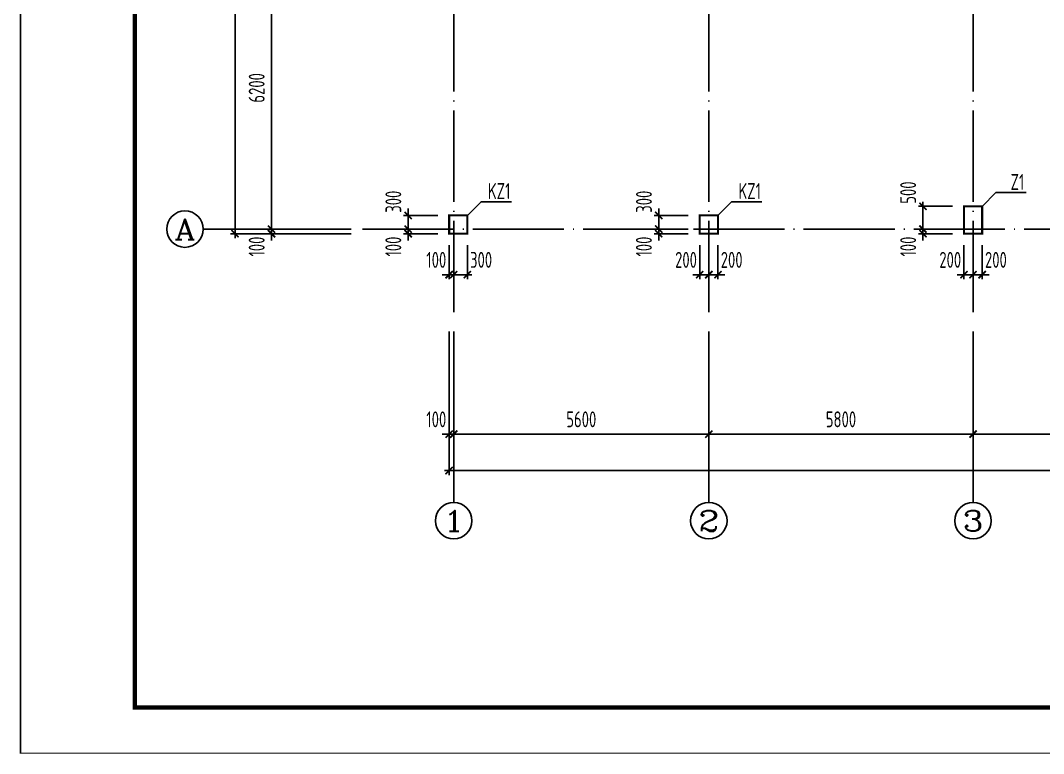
# Model space of a CAD drawing. Extents: x 287065 to 1473467, y 284802 to 344222.
# Drawn here: x 785037 to 807494, y 284802 to 300892 of the extents above; entities that cross this region are included whole.
import ezdxf
from ezdxf.enums import TextEntityAlignment as Align

# ---------------------------------------------------------------- set-up
doc = ezdxf.new("R2010")
doc.units = 0
doc.header["$LTSCALE"] = 1000
doc.linetypes.add('DOTE', pattern=[2.42, 2, -0.2, 0.02, -0.2])
doc.layers.get('0').update_dxf_attribs({"linetype": 'CONTINUOUS'})
doc.layers.get('DEFPOINTS').update_dxf_attribs({"linetype": 'CONTINUOUS'})
for name, color, linetype in [('AXIS', 8, 'DOTE'), ('AXIS_DIM', 3, 'CONTINUOUS'), ('AXIS_TEXT', 3, 'CONTINUOUS'), ('COLU', 7, 'CONTINUOUS'), ('DIM', 3, 'CONTINUOUS'), ('FRAME', 3, 'CONTINUOUS'), ('TEXT', 7, 'CONTINUOUS'), ('TK', 211, 'CONTINUOUS')]:
    doc.layers.add(name, color=color, linetype=linetype)
doc.styles.add('_TCH_AXIS', font='COMPLEX', dxfattribs={"bigfont": 'GBCBIG'})
doc.styles.add('COMPLEX', font='COMPLEX')
doc.styles.add('TSSD_Dimension', font='tssdeng.shx', dxfattribs={"width": 0.7, "bigfont": 'hztxt.shx'})
doc.styles.add('TSSD_Rein', font='tssdeng.shx', dxfattribs={"width": 0.7, "bigfont": 'hztxt.shx'})
doc.dimstyles.new('TSSD_100_100', dxfattribs={"dimtxt": 350, "dimasz": 150, "dimexe": 100, "dimexo": 250, "dimgap": 150, "dimtad": 1, "dimdec": 0, "dimzin": 0, "dimdsep": 46, "dimtxsty": 'TSSD_Dimension', "dimblk": 'ARCHTICK', "dimcen": 0, "dimdle": 100, "dimclrd": 3, "dimclre": 3, "dimclrt": 7, "dimadec": 0, "dimazin": 0, "dimtfac": 1, "dimtdec": 0, "dimtix": 1, "dimtmove": 2, "dimatfit": 3, "dimfxl": 100, "dimtolj": 1, "dimtzin": 0, "dimarcsym": 0})

# ---------------------------------------------------------------- blocks, each defined once
blk = doc.blocks.new('_ARCHTICK')
at = {"color": 0}
blk.add_lwpolyline([(-0.53, -0.53, 0.25, 0.25, 0), (0.53, 0.53, 0.5, 0.5, 0)], format="xyseb", dxfattribs=at)
blk = doc.blocks.new('*D147')
at = {"layer": 'AXIS_DIM', "color": 3, "lineweight": -2}
for p, q in [((794447, 294062), (794447, 291712)), ((794547, 294062), (794547, 291712)), ((794447, 291812), (794297, 291812)), ((794447, 291812), (794547, 291812)), ((794547, 291812), (794697, 291812))]:
    blk.add_line(p, q, dxfattribs=at)
at = {"layer": 'DEFPOINTS', "color": 0}
for p in [(794447, 294312), (794547, 294312), (794547, 291812)]:
    blk.add_point(p, dxfattribs=at)
at = {"layer": 'AXIS_DIM', "color": 3, "lineweight": -2, "xscale": 150, "yscale": 150, "zscale": 150}
blk.add_blockref('_ARCHTICK', (794447, 291812), dxfattribs=at)
at = {"layer": 'AXIS_DIM', "color": 3, "lineweight": -2, "xscale": 150, "yscale": 150, "zscale": 150, "rotation": 180}
blk.add_blockref('_ARCHTICK', (794547, 291812), dxfattribs=at)
at = {"layer": 'AXIS_DIM', "color": 7, "insert": (794165, 292137), "char_height": 350, "attachment_point": 5, "style": 'TSSD_Dimension'}
blk.add_mtext('\\A1;100', dxfattribs=at)
blk = doc.blocks.new('*D148')
at = {"layer": 'AXIS_DIM', "color": 3, "lineweight": -2}
for p, q in [((794547, 294062), (794547, 291712)), ((800147, 294062), (800147, 291712)), ((794447, 291812), (800247, 291812))]:
    blk.add_line(p, q, dxfattribs=at)
at = {"layer": 'DEFPOINTS', "color": 0}
for p in [(794547, 294312), (800147, 294312), (800147, 291812)]:
    blk.add_point(p, dxfattribs=at)
at = {"layer": 'AXIS_DIM', "color": 3, "lineweight": -2, "xscale": 150, "yscale": 150, "zscale": 150, "rotation": 180}
blk.add_blockref('_ARCHTICK', (794547, 291812), dxfattribs=at)
at = {"layer": 'AXIS_DIM', "color": 3, "lineweight": -2, "xscale": 150, "yscale": 150, "zscale": 150}
blk.add_blockref('_ARCHTICK', (800147, 291812), dxfattribs=at)
at = {"layer": 'AXIS_DIM', "color": 7, "insert": (797347, 292137), "char_height": 350, "attachment_point": 5, "style": 'TSSD_Dimension'}
blk.add_mtext('\\A1;5600', dxfattribs=at)
blk = doc.blocks.new('*D149')
at = {"layer": 'AXIS_DIM', "color": 3, "lineweight": -2}
for p, q in [((800147, 294062), (800147, 291712)), ((805947, 294062), (805947, 291712)), ((800047, 291812), (806047, 291812))]:
    blk.add_line(p, q, dxfattribs=at)
at = {"layer": 'DEFPOINTS', "color": 0}
for p in [(800147, 294312), (805947, 294312), (805947, 291812)]:
    blk.add_point(p, dxfattribs=at)
at = {"layer": 'AXIS_DIM', "color": 3, "lineweight": -2, "xscale": 150, "yscale": 150, "zscale": 150, "rotation": 180}
blk.add_blockref('_ARCHTICK', (800147, 291812), dxfattribs=at)
at = {"layer": 'AXIS_DIM', "color": 3, "lineweight": -2, "xscale": 150, "yscale": 150, "zscale": 150}
blk.add_blockref('_ARCHTICK', (805947, 291812), dxfattribs=at)
at = {"layer": 'AXIS_DIM', "color": 7, "insert": (803047, 292137), "char_height": 350, "attachment_point": 5, "style": 'TSSD_Dimension'}
blk.add_mtext('\\A1;5800', dxfattribs=at)
blk = doc.blocks.new('*D150')
at = {"layer": 'AXIS_DIM', "color": 3, "lineweight": -2}
for p, q in [((805947, 294062), (805947, 291712)), ((811747, 294062), (811747, 291712)), ((805847, 291812), (811847, 291812))]:
    blk.add_line(p, q, dxfattribs=at)
at = {"layer": 'DEFPOINTS', "color": 0}
for p in [(805947, 294312), (811747, 294312), (811747, 291812)]:
    blk.add_point(p, dxfattribs=at)
at = {"layer": 'AXIS_DIM', "color": 3, "lineweight": -2, "xscale": 150, "yscale": 150, "zscale": 150, "rotation": 180}
blk.add_blockref('_ARCHTICK', (805947, 291812), dxfattribs=at)
at = {"layer": 'AXIS_DIM', "color": 3, "lineweight": -2, "xscale": 150, "yscale": 150, "zscale": 150}
blk.add_blockref('_ARCHTICK', (811747, 291812), dxfattribs=at)
at = {"layer": 'AXIS_DIM', "color": 7, "insert": (808847, 292137), "char_height": 350, "attachment_point": 5, "style": 'TSSD_Dimension'}
blk.add_mtext('\\A1;5800', dxfattribs=at)
blk = doc.blocks.new('*D160')
at = {"layer": 'AXIS_DIM', "color": 3, "lineweight": -2}
for p, q in [((794447, 294062), (794447, 290912)), ((856947, 294062), (856947, 290912)), ((794347, 291012), (857047, 291012))]:
    blk.add_line(p, q, dxfattribs=at)
at = {"layer": 'DEFPOINTS', "color": 0}
for p in [(794447, 294312), (856947, 294312), (856947, 291012)]:
    blk.add_point(p, dxfattribs=at)
at = {"layer": 'AXIS_DIM', "color": 3, "lineweight": -2, "xscale": 150, "yscale": 150, "zscale": 150, "rotation": 180}
blk.add_blockref('_ARCHTICK', (794447, 291012), dxfattribs=at)
at = {"layer": 'AXIS_DIM', "color": 3, "lineweight": -2, "xscale": 150, "yscale": 150, "zscale": 150}
blk.add_blockref('_ARCHTICK', (856947, 291012), dxfattribs=at)
at = {"layer": 'AXIS_DIM', "color": 7, "insert": (825697, 291337), "char_height": 350, "attachment_point": 5, "style": 'TSSD_Dimension'}
blk.add_mtext('\\A1;62500', dxfattribs=at)
blk = doc.blocks.new('_AXISO')
blk.add_circle((0, 0), 0.5)
at = {"layer": 'AXIS_TEXT', "style": 'COMPLEX', "width": 1.041667}
blk.add_attdef('A', text='', height=0.56, dxfattribs=at).set_placement((-0.25, -0.28), (0.25, -0.28), align=Align.FIT)
blk = doc.blocks.new('*D134')
at = {"layer": 'AXIS_DIM', "color": 3, "lineweight": -2}
for p, q in [((790547, 296312), (790547, 296462)), ((792297, 296312), (790447, 296312)), ((792297, 296212), (790447, 296212)), ((790547, 296212), (790547, 296312)), ((790547, 296212), (790547, 296062))]:
    blk.add_line(p, q, dxfattribs=at)
at = {"layer": 'DEFPOINTS', "color": 0}
for p in [(790547, 296312), (792547, 296312), (792547, 296212)]:
    blk.add_point(p, dxfattribs=at)
at = {"layer": 'AXIS_DIM', "color": 3, "lineweight": -2, "xscale": 150, "yscale": 150, "zscale": 150}
for p, rotation in [((790547, 296312), 270), ((790547, 296212), 90)]:
    blk.add_blockref('_ARCHTICK', p, dxfattribs=dict(at, rotation=rotation))
at = {"layer": 'AXIS_DIM', "color": 7, "insert": (790222, 295929), "char_height": 350, "attachment_point": 5, "rotation": 90, "style": 'TSSD_Dimension'}
blk.add_mtext('\\A1;100', dxfattribs=at)
blk = doc.blocks.new('*D135')
at = {"layer": 'AXIS_DIM', "color": 3, "lineweight": -2}
for p, q in [((792297, 302512), (790447, 302512)), ((790547, 296212), (790547, 302612)), ((792297, 296312), (790447, 296312))]:
    blk.add_line(p, q, dxfattribs=at)
at = {"layer": 'DEFPOINTS', "color": 0}
for p in [(790547, 302512), (792547, 302512), (792547, 296312)]:
    blk.add_point(p, dxfattribs=at)
at = {"layer": 'AXIS_DIM', "color": 3, "lineweight": -2, "xscale": 150, "yscale": 150, "zscale": 150}
for p, rotation in [((790547, 302512), 90), ((790547, 296312), 270)]:
    blk.add_blockref('_ARCHTICK', p, dxfattribs=dict(at, rotation=rotation))
at = {"layer": 'AXIS_DIM', "color": 7, "insert": (790222, 299412), "char_height": 350, "attachment_point": 5, "rotation": 90, "style": 'TSSD_Dimension'}
blk.add_mtext('\\A1;6200', dxfattribs=at)
blk = doc.blocks.new('*D140')
at = {"layer": 'AXIS_DIM', "color": 3, "lineweight": -2}
for p, q in [((792297, 321212), (789647, 321212)), ((789747, 296112), (789747, 321312)), ((792297, 296212), (789647, 296212))]:
    blk.add_line(p, q, dxfattribs=at)
at = {"layer": 'DEFPOINTS', "color": 0}
for p in [(789747, 321212), (792547, 321212), (792547, 296212)]:
    blk.add_point(p, dxfattribs=at)
at = {"layer": 'AXIS_DIM', "color": 3, "lineweight": -2, "xscale": 150, "yscale": 150, "zscale": 150}
for p, rotation in [((789747, 321212), 90), ((789747, 296212), 270)]:
    blk.add_blockref('_ARCHTICK', p, dxfattribs=dict(at, rotation=rotation))
at = {"layer": 'AXIS_DIM', "color": 7, "insert": (789422, 308712), "char_height": 350, "attachment_point": 5, "rotation": 90, "style": 'TSSD_Dimension'}
blk.add_mtext('\\A1;25000', dxfattribs=at)
blk = doc.blocks.new('TK-A2+(891X420)')
at = {"layer": 'FRAME', "lineweight": 18}
blk.add_line((626527, 350595), (626527, 392595), dxfattribs=at)
at = {"layer": 'FRAME'}
for points in [[(626537, 392605, 20, 20, 0), (626537, 350605, 20, 20, 0), (715637, 350605, 20, 20, 0), (715637, 392605, 20, 20, 0)], [(629037, 391605, 100, 100, 0), (629037, 351605, 100, 100, 0), (714637, 351605, 100, 100, 0), (714637, 391605, 100, 100, 0)]]:
    blk.add_lwpolyline(points, format="xyseb", close=True, dxfattribs=at)
blk = doc.blocks.new('*D161')
at = {"layer": 'DEFPOINTS', "color": 0}
for p in [(794447, 296212), (794547, 296212), (794547, 295312)]:
    blk.add_point(p, dxfattribs=at)
at = {"layer": 'DIM', "color": 3, "lineweight": -2}
for p, q in [((794447, 295962), (794447, 295212)), ((794547, 295962), (794547, 295212)), ((794447, 295312), (794297, 295312)), ((794447, 295312), (794547, 295312)), ((794547, 295312), (794697, 295312))]:
    blk.add_line(p, q, dxfattribs=at)
at = {"layer": 'DIM', "color": 3, "lineweight": -2, "xscale": 150, "yscale": 150, "zscale": 150}
blk.add_blockref('_ARCHTICK', (794447, 295312), dxfattribs=at)
at = {"layer": 'DIM', "color": 3, "lineweight": -2, "xscale": 150, "yscale": 150, "zscale": 150, "rotation": 180}
blk.add_blockref('_ARCHTICK', (794547, 295312), dxfattribs=at)
at = {"layer": 'DIM', "color": 7, "insert": (794165, 295637), "char_height": 350, "attachment_point": 5, "style": 'TSSD_Dimension'}
blk.add_mtext('\\A1;100', dxfattribs=at)
blk = doc.blocks.new('*D162')
at = {"layer": 'DEFPOINTS', "color": 0}
for p in [(794547, 296212), (794847, 296212), (794847, 295312)]:
    blk.add_point(p, dxfattribs=at)
at = {"layer": 'DIM', "color": 3, "lineweight": -2}
for p, q in [((794547, 295962), (794547, 295212)), ((794847, 295962), (794847, 295212)), ((794447, 295312), (794947, 295312))]:
    blk.add_line(p, q, dxfattribs=at)
at = {"layer": 'DIM', "color": 3, "lineweight": -2, "xscale": 150, "yscale": 150, "zscale": 150, "rotation": 180}
blk.add_blockref('_ARCHTICK', (794547, 295312), dxfattribs=at)
at = {"layer": 'DIM', "color": 3, "lineweight": -2, "xscale": 150, "yscale": 150, "zscale": 150}
blk.add_blockref('_ARCHTICK', (794847, 295312), dxfattribs=at)
at = {"layer": 'DIM', "color": 7, "insert": (795148, 295637), "char_height": 350, "attachment_point": 5, "style": 'TSSD_Dimension'}
blk.add_mtext('\\A1;300', dxfattribs=at)
blk = doc.blocks.new('*D163')
at = {"layer": 'DEFPOINTS', "color": 0}
for p in [(793547, 296312), (794447, 296312), (794447, 296212)]:
    blk.add_point(p, dxfattribs=at)
at = {"layer": 'DIM', "color": 3, "lineweight": -2}
for p, q in [((793547, 296312), (793547, 296462)), ((794197, 296312), (793447, 296312)), ((794197, 296212), (793447, 296212)), ((793547, 296212), (793547, 296312)), ((793547, 296212), (793547, 296062))]:
    blk.add_line(p, q, dxfattribs=at)
at = {"layer": 'DIM', "color": 3, "lineweight": -2, "xscale": 150, "yscale": 150, "zscale": 150}
for p, rotation in [((793547, 296312), 270), ((793547, 296212), 90)]:
    blk.add_blockref('_ARCHTICK', p, dxfattribs=dict(at, rotation=rotation))
at = {"layer": 'DIM', "color": 7, "insert": (793222, 295929), "char_height": 350, "attachment_point": 5, "rotation": 90, "style": 'TSSD_Dimension'}
blk.add_mtext('\\A1;100', dxfattribs=at)
blk = doc.blocks.new('*D164')
at = {"layer": 'DEFPOINTS', "color": 0}
for p in [(793547, 296612), (794447, 296612), (794447, 296312)]:
    blk.add_point(p, dxfattribs=at)
at = {"layer": 'DIM', "color": 3, "lineweight": -2}
for p, q in [((793547, 296612), (793547, 296762)), ((794197, 296612), (793447, 296612)), ((793547, 296312), (793547, 296612)), ((794197, 296312), (793447, 296312)), ((793547, 296312), (793547, 296162))]:
    blk.add_line(p, q, dxfattribs=at)
at = {"layer": 'DIM', "color": 3, "lineweight": -2, "xscale": 150, "yscale": 150, "zscale": 150}
for p, rotation in [((793547, 296612), 270), ((793547, 296312), 90)]:
    blk.add_blockref('_ARCHTICK', p, dxfattribs=dict(at, rotation=rotation))
at = {"layer": 'DIM', "color": 7, "insert": (793222, 296913), "char_height": 350, "attachment_point": 5, "rotation": 90, "style": 'TSSD_Dimension'}
blk.add_mtext('\\A1;300', dxfattribs=at)
blk = doc.blocks.new('*D165')
at = {"layer": 'DEFPOINTS', "color": 0}
for p in [(799947, 296212), (800147, 296212), (800147, 295312)]:
    blk.add_point(p, dxfattribs=at)
at = {"layer": 'DIM', "color": 3, "lineweight": -2}
for p, q in [((799947, 295962), (799947, 295212)), ((800147, 295962), (800147, 295212)), ((799947, 295312), (799797, 295312)), ((799947, 295312), (800147, 295312)), ((800147, 295312), (800297, 295312))]:
    blk.add_line(p, q, dxfattribs=at)
at = {"layer": 'DIM', "color": 3, "lineweight": -2, "xscale": 150, "yscale": 150, "zscale": 150}
blk.add_blockref('_ARCHTICK', (799947, 295312), dxfattribs=at)
at = {"layer": 'DIM', "color": 3, "lineweight": -2, "xscale": 150, "yscale": 150, "zscale": 150, "rotation": 180}
blk.add_blockref('_ARCHTICK', (800147, 295312), dxfattribs=at)
at = {"layer": 'DIM', "color": 7, "insert": (799646, 295637), "char_height": 350, "attachment_point": 5, "style": 'TSSD_Dimension'}
blk.add_mtext('\\A1;200', dxfattribs=at)
blk = doc.blocks.new('*D166')
at = {"layer": 'DEFPOINTS', "color": 0}
for p in [(800147, 296212), (800347, 296212), (800347, 295312)]:
    blk.add_point(p, dxfattribs=at)
at = {"layer": 'DIM', "color": 3, "lineweight": -2}
for p, q in [((800147, 295962), (800147, 295212)), ((800347, 295962), (800347, 295212)), ((800147, 295312), (799997, 295312)), ((800147, 295312), (800347, 295312)), ((800347, 295312), (800497, 295312))]:
    blk.add_line(p, q, dxfattribs=at)
at = {"layer": 'DIM', "color": 3, "lineweight": -2, "xscale": 150, "yscale": 150, "zscale": 150}
blk.add_blockref('_ARCHTICK', (800147, 295312), dxfattribs=at)
at = {"layer": 'DIM', "color": 3, "lineweight": -2, "xscale": 150, "yscale": 150, "zscale": 150, "rotation": 180}
blk.add_blockref('_ARCHTICK', (800347, 295312), dxfattribs=at)
at = {"layer": 'DIM', "color": 7, "insert": (800648, 295637), "char_height": 350, "attachment_point": 5, "style": 'TSSD_Dimension'}
blk.add_mtext('\\A1;200', dxfattribs=at)
blk = doc.blocks.new('*D167')
at = {"layer": 'DEFPOINTS', "color": 0}
for p in [(799047, 296312), (799947, 296312), (799947, 296212)]:
    blk.add_point(p, dxfattribs=at)
at = {"layer": 'DIM', "color": 3, "lineweight": -2}
for p, q in [((799047, 296312), (799047, 296462)), ((799697, 296312), (798947, 296312)), ((799697, 296212), (798947, 296212)), ((799047, 296212), (799047, 296312)), ((799047, 296212), (799047, 296062))]:
    blk.add_line(p, q, dxfattribs=at)
at = {"layer": 'DIM', "color": 3, "lineweight": -2, "xscale": 150, "yscale": 150, "zscale": 150}
for p, rotation in [((799047, 296312), 270), ((799047, 296212), 90)]:
    blk.add_blockref('_ARCHTICK', p, dxfattribs=dict(at, rotation=rotation))
at = {"layer": 'DIM', "color": 7, "insert": (798722, 295929), "char_height": 350, "attachment_point": 5, "rotation": 90, "style": 'TSSD_Dimension'}
blk.add_mtext('\\A1;100', dxfattribs=at)
blk = doc.blocks.new('*D168')
at = {"layer": 'DEFPOINTS', "color": 0}
for p in [(799047, 296612), (799947, 296612), (799947, 296312)]:
    blk.add_point(p, dxfattribs=at)
at = {"layer": 'DIM', "color": 3, "lineweight": -2}
for p, q in [((799047, 296612), (799047, 296762)), ((799697, 296612), (798947, 296612)), ((799047, 296312), (799047, 296612)), ((799697, 296312), (798947, 296312)), ((799047, 296312), (799047, 296162))]:
    blk.add_line(p, q, dxfattribs=at)
at = {"layer": 'DIM', "color": 3, "lineweight": -2, "xscale": 150, "yscale": 150, "zscale": 150}
for p, rotation in [((799047, 296612), 270), ((799047, 296312), 90)]:
    blk.add_blockref('_ARCHTICK', p, dxfattribs=dict(at, rotation=rotation))
at = {"layer": 'DIM', "color": 7, "insert": (798722, 296913), "char_height": 350, "attachment_point": 5, "rotation": 90, "style": 'TSSD_Dimension'}
blk.add_mtext('\\A1;300', dxfattribs=at)
blk = doc.blocks.new('*D201')
at = {"layer": 'DEFPOINTS', "color": 0}
for p in [(805747, 296212), (805947, 296212), (805947, 295312)]:
    blk.add_point(p, dxfattribs=at)
at = {"layer": 'DIM', "color": 3, "lineweight": -2}
for p, q in [((805747, 295962), (805747, 295212)), ((805947, 295962), (805947, 295212)), ((805747, 295312), (805597, 295312)), ((805747, 295312), (805947, 295312)), ((805947, 295312), (806097, 295312))]:
    blk.add_line(p, q, dxfattribs=at)
at = {"layer": 'DIM', "color": 3, "lineweight": -2, "xscale": 150, "yscale": 150, "zscale": 150}
blk.add_blockref('_ARCHTICK', (805747, 295312), dxfattribs=at)
at = {"layer": 'DIM', "color": 3, "lineweight": -2, "xscale": 150, "yscale": 150, "zscale": 150, "rotation": 180}
blk.add_blockref('_ARCHTICK', (805947, 295312), dxfattribs=at)
at = {"layer": 'DIM', "color": 7, "insert": (805446, 295637), "char_height": 350, "attachment_point": 5, "style": 'TSSD_Dimension'}
blk.add_mtext('\\A1;200', dxfattribs=at)
blk = doc.blocks.new('*D202')
at = {"layer": 'DEFPOINTS', "color": 0}
for p in [(805947, 296212), (806147, 296212), (806147, 295312)]:
    blk.add_point(p, dxfattribs=at)
at = {"layer": 'DIM', "color": 3, "lineweight": -2}
for p, q in [((805947, 295962), (805947, 295212)), ((806147, 295962), (806147, 295212)), ((805947, 295312), (805797, 295312)), ((805947, 295312), (806147, 295312)), ((806147, 295312), (806297, 295312))]:
    blk.add_line(p, q, dxfattribs=at)
at = {"layer": 'DIM', "color": 3, "lineweight": -2, "xscale": 150, "yscale": 150, "zscale": 150}
blk.add_blockref('_ARCHTICK', (805947, 295312), dxfattribs=at)
at = {"layer": 'DIM', "color": 3, "lineweight": -2, "xscale": 150, "yscale": 150, "zscale": 150, "rotation": 180}
blk.add_blockref('_ARCHTICK', (806147, 295312), dxfattribs=at)
at = {"layer": 'DIM', "color": 7, "insert": (806448, 295637), "char_height": 350, "attachment_point": 5, "style": 'TSSD_Dimension'}
blk.add_mtext('\\A1;200', dxfattribs=at)
blk = doc.blocks.new('*D203')
at = {"layer": 'DEFPOINTS', "color": 0}
for p in [(804847, 296312), (805747, 296312), (805747, 296212)]:
    blk.add_point(p, dxfattribs=at)
at = {"layer": 'DIM', "color": 3, "lineweight": -2}
for p, q in [((804847, 296312), (804847, 296462)), ((805497, 296312), (804747, 296312)), ((805497, 296212), (804747, 296212)), ((804847, 296212), (804847, 296312)), ((804847, 296212), (804847, 296062))]:
    blk.add_line(p, q, dxfattribs=at)
at = {"layer": 'DIM', "color": 3, "lineweight": -2, "xscale": 150, "yscale": 150, "zscale": 150}
for p, rotation in [((804847, 296312), 270), ((804847, 296212), 90)]:
    blk.add_blockref('_ARCHTICK', p, dxfattribs=dict(at, rotation=rotation))
at = {"layer": 'DIM', "color": 7, "insert": (804522, 295929), "char_height": 350, "attachment_point": 5, "rotation": 90, "style": 'TSSD_Dimension'}
blk.add_mtext('\\A1;100', dxfattribs=at)
blk = doc.blocks.new('*D204')
at = {"layer": 'DEFPOINTS', "color": 0}
for p in [(804847, 296812), (805747, 296812), (805747, 296312)]:
    blk.add_point(p, dxfattribs=at)
at = {"layer": 'DIM', "color": 3, "lineweight": -2}
for p, q in [((804847, 296212), (804847, 296912)), ((805497, 296812), (804747, 296812)), ((805497, 296312), (804747, 296312))]:
    blk.add_line(p, q, dxfattribs=at)
at = {"layer": 'DIM', "color": 3, "lineweight": -2, "xscale": 150, "yscale": 150, "zscale": 150}
for p, rotation in [((804847, 296812), 90), ((804847, 296312), 270)]:
    blk.add_blockref('_ARCHTICK', p, dxfattribs=dict(at, rotation=rotation))
at = {"layer": 'DIM', "color": 7, "insert": (804522, 297113), "char_height": 350, "attachment_point": 5, "rotation": 90, "style": 'TSSD_Dimension'}
blk.add_mtext('\\A1;500', dxfattribs=at)

msp = doc.modelspace()

# ---------------------------------------------------------------- linework, layer by layer
at = {"layer": 'AXIS'}
for p, q in [((794546.971, 323111.708), (794546.971, 294311.708)), ((800146.971, 323111.708), (800146.971, 294311.708)), ((805946.971, 323111.708), (805946.971, 294311.708)), ((792546.971, 296311.708), (858846.971, 296311.708))]:
    msp.add_line(p, q, dxfattribs=at)
at = {"layer": 'AXIS_TEXT'}
for p, q in [((792296.971, 296311.708), (789046.971, 296311.708)), ((794546.971, 294061.708), (794546.971, 290311.708)), ((800146.971, 294061.708), (800146.971, 290311.708)), ((805946.971, 294061.708), (805946.971, 290311.708))]:
    msp.add_line(p, q, dxfattribs=at)
at = {"layer": 'COLU', "ltscale": 0.01, "const_width": 45}
for points in [[(806146.971, 296211.708), (806146.971, 296811.708), (805746.971, 296811.708), (805746.971, 296211.708)], [(794846.971, 296211.708), (794846.971, 296611.708), (794446.971, 296611.708), (794446.971, 296211.708)], [(800346.971, 296211.708), (800346.971, 296611.708), (799946.971, 296611.708), (799946.971, 296211.708)]]:
    msp.add_lwpolyline(points, close=True, dxfattribs=at)
at = {"layer": 'TEXT'}
for points in [[(806146.971, 296811.708), (806446.971, 297112.129), (807111.835, 297112.129)], [(794846.971, 296611.708), (795146.971, 296912.129), (795811.835, 296912.129)], [(800346.971, 296611.708), (800646.971, 296912.129), (801311.835, 296912.129)]]:
    msp.add_lwpolyline(points, dxfattribs=at)

# ---------------------------------------------------------------- block references
at = {"layer": 'AXIS_TEXT'}
ref = msp.add_blockref('_AXISO', (788646.971, 296311.708), dxfattribs=dict(at, xscale=800, yscale=800, zscale=800))
ref.add_attrib('A', 'A', dxfattribs={"height": 452.548, "style": '_TCH_AXIS', "width": 1.166667}).set_placement((788420.697, 296085.434), (788873.245, 296085.434), align=Align.FIT)
ref = msp.add_blockref('_AXISO', (794546.971, 289911.708), dxfattribs=dict(at, xscale=800, yscale=800, zscale=800))
ref.add_attrib('A', '1', dxfattribs={"height": 452.548, "style": '_TCH_AXIS', "width": 2.333333}).set_placement((794320.697, 289685.434), (794773.245, 289685.434), align=Align.FIT)
ref = msp.add_blockref('_AXISO', (800146.971, 289911.708), dxfattribs=dict(at, xscale=800, yscale=800, zscale=800))
ref.add_attrib('A', '2', dxfattribs={"height": 452.548, "style": '_TCH_AXIS', "width": 1.5}).set_placement((799920.697, 289685.434), (800373.245, 289685.434), align=Align.FIT)
ref = msp.add_blockref('_AXISO', (805946.971, 289911.708), dxfattribs=dict(at, xscale=800, yscale=800, zscale=800))
ref.add_attrib('A', '3', dxfattribs={"height": 452.548, "style": '_TCH_AXIS', "width": 1.5}).set_placement((805720.697, 289685.434), (806173.245, 289685.434), align=Align.FIT)
at = {"layer": 'TK'}
msp.add_blockref('TK-A2+(891X420)', (158510, -65793.134), dxfattribs=at)

# ---------------------------------------------------------------- texts
at = {"layer": 'TEXT', "style": 'TSSD_Rein', "width": 0.7}
for s, p in [('Z1', (806770.943, 297172.129)), ('KZ1', (795297.135, 296972.129)), ('KZ1', (800797.135, 296972.129))]:
    msp.add_text(s, height=350, dxfattribs=at).set_placement(p)

# ---------------------------------------------------------------- dimensions: what is measured, and where the dimension line sits
at = {"layer": 'AXIS_DIM'}
for p1, p2, distance, picture, middle in [((792546.971, 296211.708), (792546.971, 321211.708), 2800, '*D140', (789421.971, 308711.708)), ((792546.971, 296311.708), (792546.971, 302511.708), 2000, '*D135', (790221.971, 299411.708)), ((794446.971, 294311.708), (856946.971, 294311.708), -3300, '*D160', (825696.971, 291336.708)), ((794546.971, 294311.708), (800146.971, 294311.708), -2500, '*D148', (797346.971, 292136.708)), ((800146.971, 294311.708), (805946.971, 294311.708), -2500, '*D149', (803046.971, 292136.708)), ((805946.971, 294311.708), (811746.971, 294311.708), -2500, '*D150', (808846.971, 292136.708))]:
    dim = msp.add_aligned_dim(p1=p1, p2=p2, distance=distance, dimstyle='TSSD_100_100', dxfattribs=at)
    dim.commit()
    dim.dimension.update_dxf_attribs({"geometry": picture, "text_midpoint": middle})
for base, p1, p2, angle, picture, middle in [((790546.971, 296311.708), (792546.971, 296211.708), (792546.971, 296311.708), 90, '*D134', (790221.971, 295929.464)), ((794546.971, 291811.708), (794446.971, 294311.708), (794546.971, 294311.708), 0, '*D147', (794164.728, 292136.708))]:
    dim = msp.add_linear_dim(base=base, p1=p1, p2=p2, angle=angle, dimstyle='TSSD_100_100', dxfattribs=at)
    dim.commit()
    dim.dimension.update_dxf_attribs({"geometry": picture, "text_midpoint": middle, "dimtype": 129})
at = {"layer": 'DIM'}
for base, p1, p2, picture, middle in [((804846.971, 296811.708), (805746.971, 296311.708), (805746.971, 296811.708), '*D204', (804521.971, 297112.798)), ((793546.971, 296611.708), (794446.971, 296311.708), (794446.971, 296611.708), '*D164', (793221.971, 296912.798)), ((799046.971, 296611.708), (799946.971, 296311.708), (799946.971, 296611.708), '*D168', (798721.971, 296912.798)), ((793546.971, 296311.708), (794446.971, 296211.708), (794446.971, 296311.708), '*D163', (793221.971, 295929.464)), ((799046.971, 296311.708), (799946.971, 296211.708), (799946.971, 296311.708), '*D167', (798721.971, 295929.464)), ((804846.971, 296311.708), (805746.971, 296211.708), (805746.971, 296311.708), '*D203', (804521.971, 295929.464))]:
    dim = msp.add_linear_dim(base=base, p1=p1, p2=p2, angle=90, dimstyle='TSSD_100_100', dxfattribs=at)
    dim.commit()
    dim.dimension.update_dxf_attribs({"geometry": picture, "text_midpoint": middle, "dimtype": 128})
for base, p1, p2, picture, middle in [((794546.971, 295311.708), (794446.971, 296211.708), (794546.971, 296211.708), '*D161', (794164.728, 295636.708)), ((794846.971, 295311.708), (794546.971, 296211.708), (794846.971, 296211.708), '*D162', (795148.061, 295636.708)), ((800146.971, 295311.708), (799946.971, 296211.708), (800146.971, 296211.708), '*D165', (799645.881, 295636.708)), ((800346.971, 295311.708), (800146.971, 296211.708), (800346.971, 296211.708), '*D166', (800648.061, 295636.708)), ((805946.971, 295311.708), (805746.971, 296211.708), (805946.971, 296211.708), '*D201', (805445.881, 295636.708)), ((806146.971, 295311.708), (805946.971, 296211.708), (806146.971, 296211.708), '*D202', (806448.061, 295636.708))]:
    dim = msp.add_linear_dim(base=base, p1=p1, p2=p2, dimstyle='TSSD_100_100', dxfattribs=at)
    dim.commit()
    dim.dimension.update_dxf_attribs({"geometry": picture, "text_midpoint": middle, "dimtype": 128})

doc.saveas('drawing.dxf')
